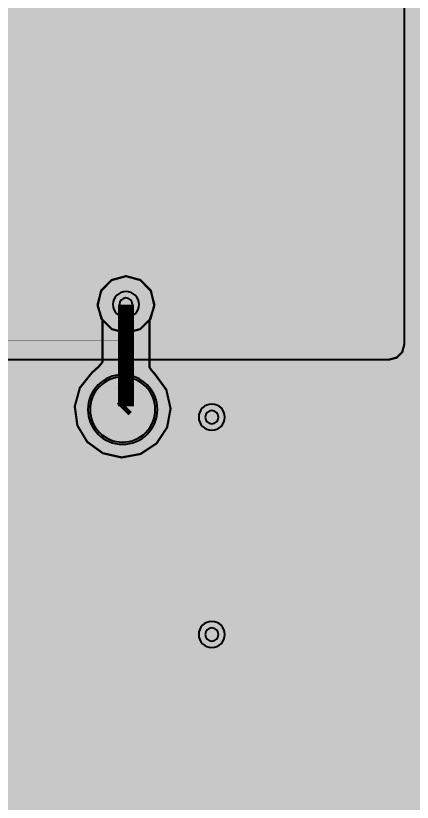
# Model space of a CAD drawing. Header units: millimetres. Extents: x 0 to 100, y -100 to 0.
# Drawn here: x 77.01 to 86.27, y -90.59 to -72.2 of the extents above; entities that cross this region are included whole.
import ezdxf

# ---------------------------------------------------------------- set-up
doc = ezdxf.new("R2010")
doc.units = ezdxf.units.MM
doc.header["$MEASUREMENT"] = 0
for name, color, linetype, true_color in [('Bottom-Layer', 7, 'Continuous', 0x0000ff), ('Hole-Layer', 7, 'Continuous', 0x222222), ('Inner1', 7, 'Continuous', 0x999966), ('Inner2', 7, 'Continuous', 0x008000), ('Multi-Layer', 7, 'Continuous', 0xc0c0c0), ('Top-Layer', 7, 'Continuous', 0xff0000), ('Top-Paste-Mask-Layer', 7, 'Continuous', 0x808080), ('Top-Solder-Mask-Layer', 7, 'Continuous', 0x800080)]:
    doc.layers.add(name, color=color, linetype=linetype, true_color=true_color)

msp = doc.modelspace()

# ---------------------------------------------------------------- hatches: boundary and pattern name
at = {"layer": 'Bottom-Layer'}
for points in [[(99.642, -0.358), (99.642, -99.642), (0.358, -99.642), (0.358, -0.358)], [(78.917, -78.952), (79.006, -79.284), (79.249, -79.527), (79.581, -79.616), (79.912, -79.527), (80.155, -79.284), (80.244, -78.952), (80.155, -78.621), (79.912, -78.378), (79.581, -78.289), (79.249, -78.378), (79.006, -78.621)]]:
    msp.add_hatch(color=256, dxfattribs=at).paths.add_polyline_path(points)
at = {"layer": 'Inner1'}
for points in [[(99.642, -0.358), (99.642, -99.642), (0.358, -99.642), (0.358, -0.358)], [(78.917, -78.952), (79.006, -79.284), (79.249, -79.527), (79.581, -79.616), (79.912, -79.527), (80.155, -79.284), (80.244, -78.952), (80.155, -78.621), (79.912, -78.378), (79.581, -78.289), (79.249, -78.378), (79.006, -78.621)]]:
    msp.add_hatch(color=256, dxfattribs=at).paths.add_polyline_path(points)
at = {"layer": 'Inner2'}
for points in [[(99.642, -0.358), (99.642, -99.642), (0.358, -99.642), (0.358, -0.358)], [(20.15, -80.477), (21.845, -80.477), (22.084, -80.385), (22.201, -80.158), (22.396, -80.158), (22.262, -80.424), (22.257, -80.721), (22.384, -80.991), (22.615, -81.178), (22.906, -81.245), (23.196, -81.178), (23.427, -80.991), (23.554, -80.721), (23.55, -80.424), (23.416, -80.158), (52.054, -80.158), (51.92, -80.424), (51.915, -80.721), (52.042, -80.991), (52.274, -81.178), (52.564, -81.245), (52.854, -81.178), (53.085, -80.991), (53.212, -80.721), (53.208, -80.424), (53.074, -80.158), (66.883, -80.158), (66.749, -80.424), (66.744, -80.721), (66.871, -80.991), (67.103, -81.178), (67.393, -81.245), (67.683, -81.178), (67.914, -80.991), (68.041, -80.721), (68.037, -80.424), (67.903, -80.158), (75.335, -80.158), (75.443, -80.22), (75.565, -80.241), (85.725, -80.241), (85.904, -80.193), (86.035, -80.062), (86.083, -79.883), (86.083, -70.57), (86.153, -70.407), (86.176, -70.231), (86.153, -70.056), (86.083, -69.893), (86.083, -68.072), (86.035, -67.893), (85.904, -67.762), (85.725, -67.714), (75.565, -67.714), (75.386, -67.762), (75.255, -67.893), (75.207, -68.072), (75.207, -77.747), (22.203, -77.747), (22.203, -22.203), (83.525, -22.203), (83.704, -22.155), (83.835, -22.024), (83.883, -21.845), (83.883, -20.15), (83.835, -19.971), (83.704, -19.84), (83.525, -19.792), (32.89, -19.792), (33.176, -19.571), (33.303, -19.233), (33.235, -18.878), (32.99, -18.612), (32.643, -18.514), (32.295, -18.612), (32.05, -18.878), (31.982, -19.233), (32.109, -19.571), (32.395, -19.792), (22.203, -19.792), (22.203, -17.302), (22.155, -17.123), (22.024, -16.992), (21.845, -16.944), (21.082, -16.944), (20.752, -16.856), (20.422, -16.944), (20.15, -16.944), (19.971, -16.992), (19.84, -17.123), (19.792, -17.302), (19.792, -22.869), (19.6, -22.591), (19.288, -22.459), (18.955, -22.514), (18.702, -22.738), (18.608, -23.063), (18.702, -23.388), (18.955, -23.612), (19.288, -23.667), (19.6, -23.534), (19.792, -23.256), (19.792, -67.356), (19.6, -67.078), (19.288, -66.946), (18.955, -67.001), (18.702, -67.225), (18.608, -67.55), (18.702, -67.875), (18.955, -68.099), (19.288, -68.154), (19.6, -68.021), (19.792, -67.743), (19.792, -77.747), (16.891, -77.747), (16.712, -77.795), (16.581, -77.926), (16.533, -78.105), (16.533, -79.8), (16.581, -79.979), (16.712, -80.11), (16.891, -80.158), (19.794, -80.158), (19.911, -80.385)], [(75.565, -79.883), (75.565, -68.072), (85.725, -68.072), (85.725, -79.883)], [(16.891, -79.8), (16.891, -78.105), (79.581, -78.105), (79.581, -79.8)]]:
    msp.add_hatch(color=256, dxfattribs=at).paths.add_polyline_path(points)
at = {"layer": 'Top-Layer'}
for points in [[(99.642, -0.358), (99.642, -99.642), (0.358, -99.642), (0.358, -0.358)], [(79.032, -80.292), (79.003, -80.335), (78.961, -80.383), (78.909, -80.436), (78.851, -80.488), (78.783, -80.548), (78.503, -80.9), (78.384, -81.333), (78.445, -81.779), (78.676, -82.164), (79.04, -82.428), (79.478, -82.527), (79.92, -82.446), (80.295, -82.198), (80.542, -81.823), (80.622, -81.381), (80.522, -80.943), (80.257, -80.58), (80.243, -80.565), (80.195, -80.51), (80.157, -80.462), (80.131, -80.419), (80.129, -80.415), (80.129, -79.376), (80.131, -79.334), (80.133, -79.319), (80.243, -78.983), (80.165, -78.639), (79.921, -78.383), (79.581, -78.289), (79.24, -78.383), (78.996, -78.639), (78.918, -78.983), (79.028, -79.319), (79.03, -79.334), (79.032, -79.376)], [(78.74, -81.407, 1), (80.264, -81.407, 1)]]:
    msp.add_hatch(color=256, dxfattribs=at).paths.add_polyline_path(points)
at = {"layer": 'Top-Paste-Mask-Layer'}
msp.add_hatch(color=256, dxfattribs=at).paths.add_polyline_path([(78.74, -81.407, 1), (80.264, -81.407, 1)])
at = {"layer": 'Top-Solder-Mask-Layer'}
msp.add_hatch(color=256, dxfattribs=at).paths.add_polyline_path([(78.689, -81.407, 1), (80.315, -81.407, 1)])

# ---------------------------------------------------------------- linework, layer by layer
at = {"layer": 'Bottom-Layer', "const_width": 0.0508}
msp.add_lwpolyline([(78.917, -78.952), (79.006, -79.284), (79.249, -79.527), (79.581, -79.616), (79.912, -79.527), (80.155, -79.284), (80.244, -78.952), (80.155, -78.621), (79.912, -78.378), (79.581, -78.289), (79.249, -78.378), (79.006, -78.621)], close=True, dxfattribs=at)
at = {"layer": 'Hole-Layer'}
for points in [[(79.428, -78.952, 1), (79.733, -78.952, 1)], [(81.433, -81.585, 1), (81.738, -81.585, 1)], [(81.433, -86.665, 1), (81.738, -86.665, 1)]]:
    msp.add_lwpolyline(points, format="xyb", close=True, dxfattribs=at)
at = {"layer": 'Inner1', "const_width": 0.0508}
msp.add_lwpolyline([(78.917, -78.952), (79.006, -79.284), (79.249, -79.527), (79.581, -79.616), (79.912, -79.527), (80.155, -79.284), (80.244, -78.952), (80.155, -78.621), (79.912, -78.378), (79.581, -78.289), (79.249, -78.378), (79.006, -78.621)], close=True, dxfattribs=at)
at = {"layer": 'Inner2', "const_width": 0.00508}
for points in [[(75.565, -79.883), (75.565, -68.072), (85.725, -68.072), (85.725, -79.883)], [(16.891, -79.8), (16.891, -78.105), (79.581, -78.105), (79.581, -79.8)]]:
    msp.add_lwpolyline(points, close=True, dxfattribs=at)
at = {"layer": 'Inner2', "const_width": 0.0508}
msp.add_lwpolyline([(66.744, -80.721), (66.871, -80.991), (67.103, -81.178), (67.393, -81.245), (67.683, -81.178), (67.914, -80.991), (68.041, -80.721), (68.037, -80.424), (67.903, -80.158), (75.335, -80.158), (75.443, -80.22), (75.565, -80.241), (85.725, -80.241), (85.904, -80.193), (86.035, -80.062), (86.083, -79.883), (86.083, -70.57)], dxfattribs=at)
at = {"layer": 'Multi-Layer'}
for points in [[(79.276, -78.952, 1), (79.886, -78.952), (79.886, -78.952, 1), (79.276, -78.952)], [(81.28, -81.585, 1), (81.89, -81.585), (81.89, -81.585, 1), (81.28, -81.585)], [(81.28, -86.665, 1), (81.89, -86.665), (81.89, -86.665, 1), (81.28, -86.665)]]:
    msp.add_lwpolyline(points, format="xyb", dxfattribs=at)
at = {"layer": 'Top-Layer'}
for points, const_width in [([(79.032, -80.292), (79.003, -80.335), (78.961, -80.383), (78.909, -80.436), (78.851, -80.488), (78.783, -80.548), (78.503, -80.9), (78.384, -81.333), (78.445, -81.779), (78.676, -82.164), (79.04, -82.428), (79.478, -82.527), (79.92, -82.446), (80.295, -82.198), (80.542, -81.823), (80.622, -81.381), (80.522, -80.943), (80.257, -80.58), (80.243, -80.565), (80.195, -80.51), (80.157, -80.462), (80.131, -80.419), (80.129, -80.415), (80.129, -79.376), (80.131, -79.334), (80.133, -79.319), (80.243, -78.983), (80.165, -78.639), (79.921, -78.383), (79.581, -78.289), (79.24, -78.383), (78.996, -78.639), (78.918, -78.983), (79.028, -79.319), (79.03, -79.334), (79.032, -79.376)], 0.0508), ([(79.771, -79.368), (79.39, -79.368), (79.387, -79.301), (79.378, -79.237), (79.366, -79.185), (79.352, -79.154), (79.809, -79.154), (79.795, -79.185), (79.783, -79.237), (79.774, -79.301)], 0.000254), ([(79.39, -80.314), (79.771, -80.431), (79.774, -80.471), (79.783, -80.511), (79.797, -80.551), (79.815, -80.59), (79.863, -80.666), (79.919, -80.739), (79.979, -80.806), (80.036, -80.867), (80.086, -80.921), (80.122, -80.965), (78.986, -80.847), (79.09, -80.755), (79.157, -80.695), (79.225, -80.626), (79.288, -80.552), (79.341, -80.474), (79.361, -80.434), (79.377, -80.394), (79.387, -80.354)], 0.000254)]:
    msp.add_lwpolyline(points, close=True, dxfattribs=dict(at, const_width=const_width))
at = {"layer": 'Top-Layer', "const_width": 0.381}
for points in [[(79.581, -78.952), (79.581, -81.329)], [(79.581, -81.329), (79.502, -81.407)]]:
    msp.add_lwpolyline(points, dxfattribs=at)
at = {"layer": 'Top-Layer'}
msp.add_lwpolyline([(78.74, -81.407, 1), (80.264, -81.407, 1)], format="xyb", close=True, dxfattribs=at)
at = {"layer": 'Top-Paste-Mask-Layer'}
msp.add_lwpolyline([(78.74, -81.407, 1), (80.264, -81.407, 1)], format="xyb", close=True, dxfattribs=at)
at = {"layer": 'Top-Solder-Mask-Layer'}
msp.add_lwpolyline([(78.689, -81.407, 1), (80.315, -81.407), (80.315, -81.407, 1), (78.689, -81.407)], format="xyb", dxfattribs=at)

doc.saveas('drawing.dxf')
